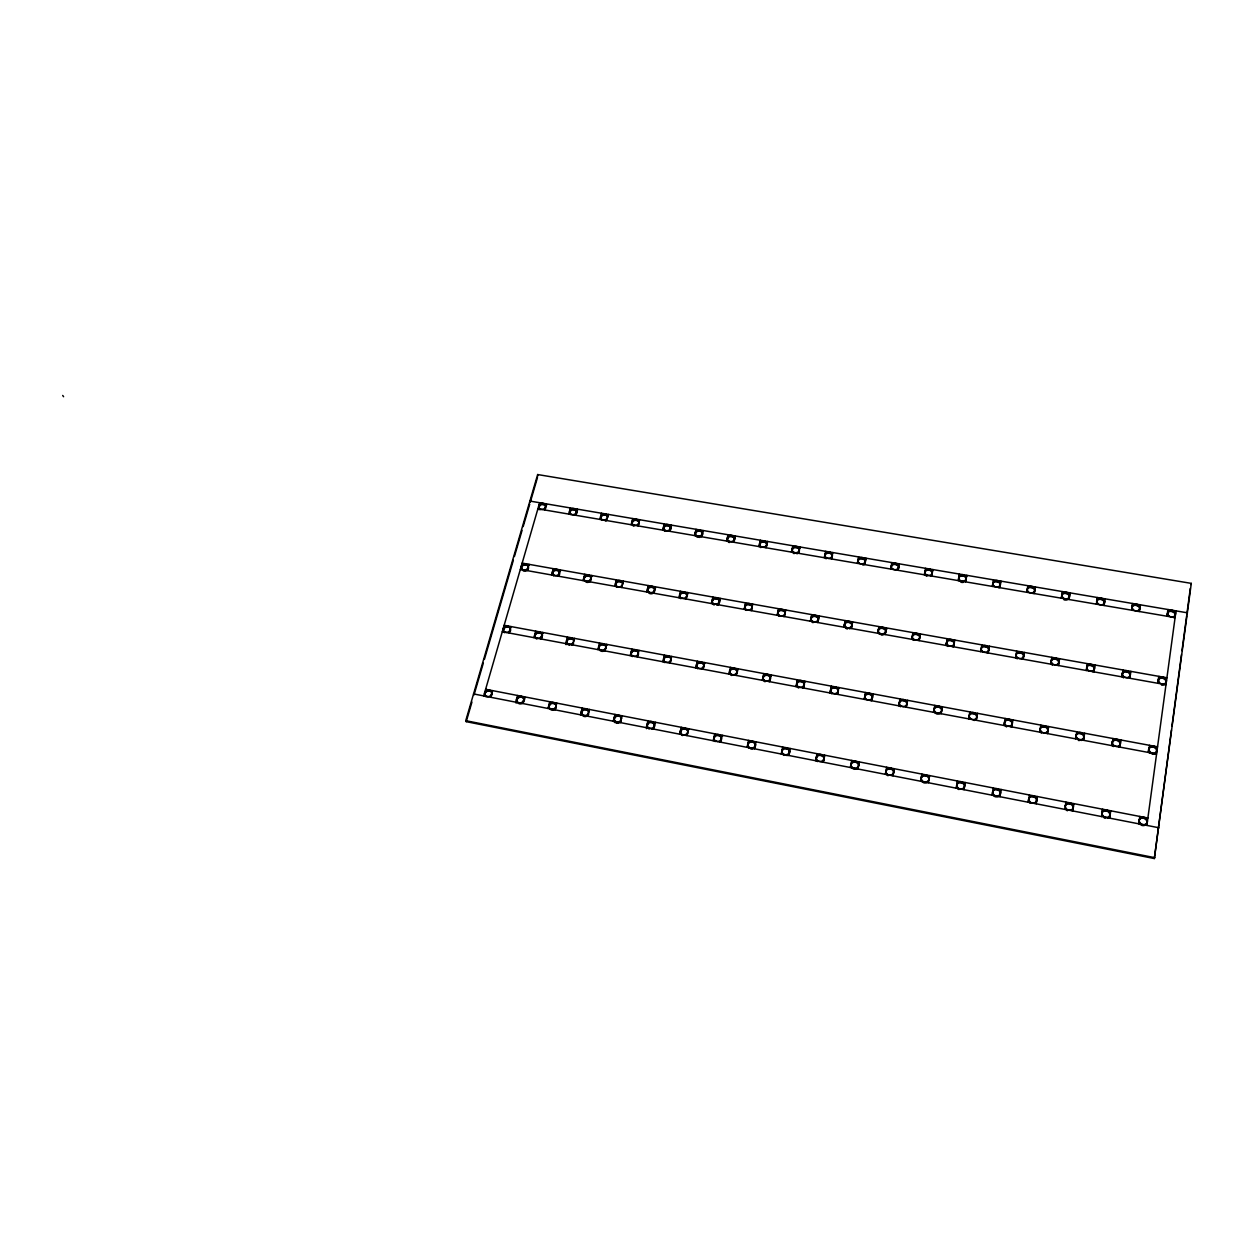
<?xml version="1.0" encoding="UTF-8"?>
<svg xmlns="http://www.w3.org/2000/svg" width="1254" height="1254" viewBox="0 0 1254 1254"><rect width="100%" height="100%" fill="white"/><g stroke="black" fill="none" stroke-linecap="round" stroke-linejoin="round"><path stroke-width="1.5" d="M1154.338 858.551L1191.3 583.376L537.652 474.545L465.751 720.674L466.222 721.661L1154.338 858.551L1171.44 730.016M1171.957 726.144L1181.472 654.588M1181.989 650.716L1186.629 615.918M1190.312 588.251L1186.88 613.974L1187.381 612.814L529.893 501.067L530.27 502.29L537.48 477.555M1156.376 752.964L1156.893 749.108M1165.812 683.461L1166.33 679.605M1174.982 615.902L1175.515 612.046M1146.877 825.414L1176.001 610.886M1148.351 751.679L1148.836 748.105M1158.085 680.938L1158.555 677.473M1167.051 615.761L1167.74 610.729M1138.742 823.815L1139.761 816.432M1148.554 752.463L1149.542 745.315M1158.069 683.32L1159.025 676.392M1167.286 616.278L1168.211 609.554M1109.524 817.232L1110.323 811.73M1119.744 746.349L1120.512 741.004M1129.65 677.646L1130.403 672.473M1109.68 818.141L1110.73 810.789M1119.916 747.118L1120.935 740.001M1129.838 678.273L1130.826 671.376M1139.447 611.529L1140.419 604.836M1101.749 813.83L1102.282 810.162M1111.812 744.86L1112.329 741.318M1121.828 676.251L1122.33 672.802M1131.782 608.033L1132.284 604.694M1101.608 816.573L1102.689 809.222M1111.969 745.628L1113.003 738.528M1122.001 676.878L1123.004 669.981M1131.719 610.212L1132.707 603.519M1072.703 810.037L1073.267 806.385M1083.456 739.562L1083.989 736.035M1093.88 671.251L1094.397 667.818M1103.975 604.992L1104.492 601.669M1072.797 810.93L1073.91 803.626M1083.55 740.33L1084.632 733.245M1093.99 671.878L1095.04 665.012M1104.116 605.494L1105.135 598.832M1075.587 738.104L1076.136 734.562M1064.787 809.379L1065.916 802.074M1075.666 738.857L1076.763 731.787M1086.215 670.482L1087.281 663.632M1096.451 604.193L1097.469 597.531M1036.196 802.921L1036.792 799.284M1047.466 732.853L1048.031 729.326M1058.392 664.918L1058.94 661.501M1036.212 803.798L1037.387 796.541M1047.498 733.59L1048.642 726.552M1058.454 665.529L1059.552 658.695M1069.066 599.506L1070.132 592.891M1028.28 801.369L1028.876 797.748M1050.695 663.538L1051.26 660.137M1061.401 597.719L1061.934 594.427M1028.28 802.246L1029.471 794.989M1039.691 732.132L1040.836 725.094M1050.742 664.15L1051.855 657.331M1061.464 598.205L1062.53 591.59M999.955 796.713L1001.178 789.487M1011.759 726.912L1012.934 719.906M1023.201 659.228L1024.346 652.441M1034.299 593.565L1035.412 586.982M992.086 795.177L993.325 787.967M1003.999 725.455L1005.191 718.464M1015.552 657.864L1016.712 651.077M1026.76 592.28L1027.872 585.712M963.997 789.691L965.266 782.512M976.302 720.282L977.524 713.322M988.23 652.973L989.422 646.233M999.799 587.687L1000.974 581.135M956.191 788.17L957.476 781.007M968.605 718.856L969.859 711.896M980.644 651.625L981.851 644.885M992.322 586.402L993.497 579.865M928.336 782.731L929.653 775.599M941.143 713.714L942.412 706.801M953.542 646.782L954.796 640.073M965.596 581.84L966.803 575.32M920.608 781.226L921.941 774.094M933.509 712.288L934.81 705.375M946.033 645.434L947.287 638.741M958.181 580.571L959.388 574.066M921.126 778.609L921.8 775.05M933.681 711.598L934.324 708.149M946.174 644.869L946.801 641.531M892.973 775.818L894.353 768.733M906.266 707.209L907.598 700.328M919.151 640.637L920.436 633.96M931.659 576.041L932.913 569.567M885.308 774.329L886.703 767.244M898.695 705.783L900.043 698.917M911.689 639.305L912.99 632.643M924.292 574.787L925.562 568.313M857.908 768.984L859.335 761.915M871.671 700.735L873.066 693.901M885.026 634.54L886.374 627.909M897.989 570.304L899.29 563.845M871.953 700.077L872.643 696.66M885.277 633.991L885.951 630.684M898.209 569.865L898.852 566.651M850.306 767.495L851.748 760.441M864.178 699.34L865.573 692.506M877.628 633.223L878.976 626.592M890.685 569.05L892.002 562.607M864.461 698.666L865.511 693.556M877.894 632.674L878.568 629.367M890.92 568.626L891.578 565.413M823.141 762.181L824.615 755.174M837.374 694.324L838.801 687.521M851.184 628.489L852.563 621.89M864.586 564.598L865.934 558.187M823.502 761.397L824.599 756.146M837.703 693.681L838.424 690.28M851.482 627.956L852.171 624.664M864.868 564.175L865.871 559.378M815.602 760.723L817.091 753.701M829.929 692.945L831.371 686.142M843.848 627.188L845.243 620.589M857.344 563.359L858.692 556.948M815.978 759.94L816.715 756.428M830.273 692.286L831.355 687.192M844.161 626.655L844.851 623.363M857.626 562.936L858.645 558.14M788.656 755.457L790.177 748.481M803.344 687.976L804.833 681.204M817.608 622.501L819.034 615.933M831.449 558.939L832.844 552.559M789.079 754.689L789.832 751.193M803.736 687.333L804.472 683.947M817.969 621.984L819.034 617.062L813.642 616.09M831.778 558.532L832.484 555.35M781.179 753.999L782.715 747.023M795.976 686.596L797.45 679.84M810.335 621.2L811.761 614.632M824.27 557.716L825.665 551.337M796.368 685.954L797.481 680.891M810.695 620.683L811.777 615.761M824.599 557.309L825.304 554.127M754.453 748.779L756.021 741.835M769.611 681.674L771.116 674.934M784.299 616.545L785.772 610.008M798.579 553.327L800.005 546.979M754.939 748.027L755.723 744.562M747.039 747.321L748.622 740.393M762.291 680.311L763.811 673.586M777.072 615.259L778.562 608.723M791.446 552.105L792.889 545.772M747.525 746.569L748.716 741.38M762.745 679.684L763.89 674.636M777.511 614.758L778.624 609.867M791.838 551.713L792.92 546.963M720.533 742.149L722.147 735.252M736.129 675.42L737.697 668.727M751.256 610.651L752.776 604.146M765.959 547.747L767.432 541.446M737.807 669.793L737.023 673.132A3.715 3.401 -4.6 0 0 734.499 669.181A3.715 3.401 -4.6 0 0 729.969 671.203A3.715 3.401 -4.6 0 0 731.693 675.498M713.181 740.722L714.796 733.825M728.872 674.056L730.439 667.379M744.092 609.366L745.628 602.876M758.889 546.54L760.363 540.239M713.73 739.97L714.937 734.813M729.373 673.445L730.173 670.106M744.578 608.864L745.722 604.005L750.017 604.773M759.328 546.164L760.065 543.013M686.894 735.581L688.54 728.715M702.914 669.213L704.529 662.551M718.479 604.789L720.047 598.33M733.59 542.23L735.11 535.944M720.172 599.459L719.388 602.688A3.637 3.292 -6.6 0 0 716.927 598.895A3.637 3.292 -6.6 0 0 712.491 600.87A3.637 3.292 -6.6 0 0 714.169 605.008M734.468 540.286L735.22 537.151M679.59 734.154L681.267 727.304M695.719 667.865L697.334 661.219M711.379 603.519L712.946 597.061M726.568 541.023L728.104 534.753M680.201 733.433L681.032 730.016M696.283 667.269L697.506 662.284M711.911 603.033L712.695 599.804M727.069 540.662L728.213 535.96L734.969 537.104M653.522 729.06L655.215 722.241M669.981 663.053L671.627 656.438M685.969 598.973L687.568 592.546M701.488 536.743L703.039 530.489M686.941 596.904L687.741 593.691M702.021 536.383L702.804 533.263M646.28 727.649L647.989 720.831M662.833 661.72L664.495 655.105M678.916 597.719L680.514 591.292M694.512 535.552L696.08 529.313M646.515 728.652L647.801 723.542M663.46 661.14L664.698 656.187M679.496 597.249L680.703 592.437L686.408 593.456M695.077 535.192L696.236 530.52M620.416 722.602L622.156 715.815M637.298 656.955L638.991 650.371M653.695 593.22L655.34 586.809M669.62 531.304L671.219 525.081M670.608 529.392L671.407 526.288L664.51 525.128M613.237 721.207L614.993 714.419M630.213 655.623L631.922 649.055M646.703 591.966L648.349 585.571M662.708 530.128L664.322 523.921M613.958 720.501L614.836 717.116M630.887 655.058L631.734 651.766M647.33 591.512L648.569 586.715L655.56 587.954M663.303 529.768L664.118 526.664M587.577 716.191L589.38 709.435M604.883 650.904L606.622 644.352M621.686 587.499L623.363 581.135M638.004 525.896L639.634 519.72M580.461 714.796L582.264 708.055M597.86 649.588L599.6 643.036M614.742 586.261L616.435 579.897M631.138 524.736L632.784 518.56M581.229 714.122L582.122 710.752M598.581 649.023L599.459 645.747M615.432 585.806L616.702 581.041M631.797 524.391L633.035 519.767M555.02 709.827L556.839 703.118M572.717 644.885L574.504 638.364M589.913 581.825L591.653 575.492M606.622 520.551L608.3 514.391M547.951 708.447L549.785 701.754M565.742 643.584L567.529 637.079M583.032 580.586L584.772 574.269M599.82 519.391L601.512 513.247M548.766 707.789L550.145 702.757L555.271 703.76M566.087 644.666L567.858 638.161L573.862 639.274M583.768 580.147L584.63 576.997M600.525 519.062L601.779 514.453M522.699 703.525L524.58 696.848M540.819 638.929L542.637 632.439M558.406 576.197L560.177 569.896M575.492 515.237L577.216 509.108M524.971 697.867L524.031 701.19A3.668 3.354 -21.9 0 0 519.595 697.287A3.668 3.354 -21.9 0 0 517.98 703.055M541.634 638.38L542.543 635.151M515.692 702.146L517.573 695.484M533.89 637.628L535.724 631.154M551.572 574.975L553.343 568.673M568.736 514.077L570.46 507.964M516.099 703.165L517.98 696.503L522.589 697.396M534.721 637.095L535.63 633.866M552.356 574.536L553.233 571.401M569.488 513.764L570.774 509.171M490.659 697.255L492.571 690.625M509.155 633.019L511.021 626.561M527.135 570.601L528.937 564.331M544.597 509.955L546.352 503.857M483.699 695.907L539.659 502.729M484.687 695.045L486.317 689.418M503.12 631.342L504.218 627.596M521.021 569.52L522.542 564.284M538.389 509.563L540.004 503.936M466.222 721.661L471.943 702.068M483.307 663.147L474.028 694.935L473.573 693.932L1158.79 827.734L1158.304 828.643M484.405 659.4L513.341 560.272M514.422 556.525L522.072 530.348M523.169 526.602L529.721 504.155M1190.798 584.568L1191.3 583.376M541.853 504.249L546.697 505.08M572.749 509.516L577.514 510.315L576.668 513.372A3.511 3.072 -14.7 0 0 572.796 509.767A3.511 3.072 -14.7 0 0 570.304 514.563M603.644 514.767L607.516 515.425M632.612 519.689L638.411 520.676M698.274 530.865L703.196 531.696M760.081 541.383L767.495 542.637M794.848 547.293L800.036 548.17M825.649 552.528L831.543 553.531M860.51 558.453L864.367 559.112M891.406 563.72L897.19 564.708M926.173 569.629L932.757 570.758M958.996 575.21L966.724 576.526M993.764 581.119L1000.723 582.311M1030.459 587.374L1034.315 588.032M1062.201 592.766L1069.787 594.067M1103.833 599.851L1097.093 598.707L1096.592 602.03A3.887 3.354 12.5 0 1 1101.89 599.631A3.887 3.354 12.5 0 1 1103.473 604.898M1134.745 605.102L1139.98 605.995M1169.041 610.949L1175.296 612.015M537.903 508.81L1175.076 617.611M522.166 563.124L1166.91 677.787M524.47 564.629L529.313 565.491M553.39 569.771L560.507 571.04M586.167 575.602L591.935 576.636M616.999 581.104L622.783 582.122M715.329 598.597L719.185 599.287M778.938 609.914L784.722 610.949M845.212 621.718L852.532 623.019M878.897 627.705L886.907 629.132M912.865 633.756L917.74 634.618M948.588 640.12L954.372 641.139M983.293 646.296L987.149 646.97M1017.997 652.456L1021.853 653.146M1054.614 658.977L1058.47 659.667M1088.206 664.965L1094.664 666.109M1124.023 671.329L1129.807 672.363M1159.872 677.709L1166.439 678.884M520.347 569.394L1165.969 684.731M504.155 625.291L1157.552 746.804M504.563 626.373L510.347 627.455M537.292 632.471L543.06 633.536M599.882 644.117L606.905 645.418M632.173 650.121L637.377 651.092M666.25 656.469L670.106 657.19M698.964 662.551L704.748 663.632M731.693 668.648L737.462 669.73M766.335 675.091L771.194 676M799.064 681.188L804.849 682.27M833.706 687.631L838.769 688.571M866.436 693.728L872.988 694.951M903.005 700.531L906.846 701.252M935.719 706.613L941.503 707.695M969.64 712.93L974.217 713.777M1006.225 719.733L1011.382 720.705M1041.588 726.317L1048.313 727.571M1077.719 733.041L1082.954 734.013M1113.913 739.782L1119.195 740.769M1151.297 746.741L1155.749 747.572M502.29 631.734L1156.58 753.967M485.627 689.277L1147.88 818.016M486.066 690.296L491.834 691.409M582.185 708.996L587.954 710.109M614.868 715.344L620.636 716.473M648.224 721.834L655.434 723.244M682.16 728.433L688.728 729.718M716.771 735.173L722.539 736.286M751.365 741.898L755.221 742.65M782.762 748.011L790.208 749.453M818.658 754.986L822.514 755.739M853.269 761.727L859.288 762.887M886.609 768.2L894.243 769.69M923.085 775.301L928.242 776.304M957.084 781.916L965.063 783.468M995.535 789.393L999.61 790.192M1030.145 796.133L1037.074 797.481M1066.668 803.234L1072.436 804.347M1105.119 810.711L1108.975 811.463M1139.729 817.436L1147.41 818.94M614.335 722.351L618.191 723.103M465.751 720.674L1154.809 857.673M62.7 395.449L63.593 396.719M537.652 474.545L537.997 475.783M486.003 696.816A3.652 3.323 -23.8 0 1 487.665 691.079A3.652 3.323 -23.8 0 1 492.038 694.951M504.547 632.706A3.59 3.229 -20.5 0 1 504.343 628.301A3.59 3.229 -20.5 0 1 509.108 627.423A3.59 3.229 -20.5 0 1 510.127 631.687M521.993 569.802A3.543 3.151 -18.1 0 1 523.012 565.538A3.543 3.151 -18.1 0 1 527.699 565.805A3.543 3.151 -18.1 0 1 527.511 570.1M525.928 571.025A3.543 3.151 -18.1 0 1 523.279 570.883M523.67 702.036A3.668 3.354 -21.9 0 1 523.09 702.773M521.476 703.745A3.668 3.354 -21.9 0 1 518.717 703.557M540.035 509.892A3.496 3.057 -16.2 0 1 541.571 504.625A3.496 3.057 -16.2 0 1 545.819 508.121M621.216 721.066A3.699 3.449 -14.6 0 1 620.636 721.802M619.884 722.398A3.699 3.449 -14.6 0 1 614.664 721.16A3.699 3.449 -14.6 0 1 616.639 716.332A3.699 3.449 -14.6 0 1 621.514 718.417M648.193 592.343A3.605 3.245 -10.8 0 1 650.669 587.342A3.605 3.245 -10.8 0 1 654.729 591.151M653.13 593.236A3.605 3.245 -10.8 0 1 648.773 592.985M588.784 713.824A3.684 3.417 -17.3 0 1 587.86 715.407M586.229 716.395A3.684 3.417 -17.3 0 1 583.439 716.206M582.687 715.689A3.684 3.417 -17.3 0 1 583.361 710.25A3.684 3.417 -17.3 0 1 588.753 712.037M616.858 587.28A3.59 3.213 -12.8 0 1 616.263 586.637M615.886 585.884A3.59 3.213 -12.8 0 1 618.316 581.778A3.59 3.213 -12.8 0 1 622.736 583.784M553.735 575.994A3.558 3.166 -16.5 0 1 553.484 571.699A3.558 3.166 -16.5 0 1 558.202 570.836A3.558 3.166 -16.5 0 1 559.284 574.975M558.72 575.68A3.558 3.166 -16.5 0 1 557.999 576.229M606.152 520.676A3.527 3.104 -13.2 0 1 605.306 521.053M601.34 519.861A3.527 3.104 -13.2 0 1 602.939 515.316A3.527 3.104 -13.2 0 1 607.704 517.056M599.428 649.885A3.637 3.307 -14.7 0 1 601.983 644.775A3.637 3.307 -14.7 0 1 606.027 648.694M603.519 651.202A3.637 3.307 -14.7 0 1 600.023 650.544M556.274 707.475A3.668 3.386 -19.8 0 1 555.35 709.059M553.719 710.046A3.668 3.386 -19.8 0 1 550.961 709.858M550.192 709.356A3.668 3.386 -19.8 0 1 550.914 703.949A3.668 3.386 -19.8 0 1 556.259 705.72M649.227 729.044A3.715 3.464 -11.6 0 1 647.566 724.655A3.715 3.464 -11.6 0 1 652.143 722.617A3.715 3.464 -11.6 0 1 654.588 726.646M652.926 728.856A3.715 3.464 -11.6 0 1 652.049 729.248M664.933 662.676A3.668 3.37 -9.9 0 1 664.557 658.146A3.668 3.37 -9.9 0 1 669.432 657.268A3.668 3.37 -9.9 0 1 670.671 661.642M670.106 662.378A3.668 3.37 -9.9 0 1 669.37 662.958M663.774 529.846A3.558 3.151 -9.8 0 1 667.959 525.708A3.558 3.151 -9.8 0 1 669.746 530.865M664.745 531.194A3.558 3.151 -9.8 0 1 664.15 530.583M584.599 580.978A3.574 3.198 -14.7 0 1 585.555 576.683A3.574 3.198 -14.7 0 1 590.321 576.95A3.574 3.198 -14.7 0 1 590.179 581.292M588.612 582.232A3.574 3.198 -14.7 0 1 585.916 582.075M576.323 514.156A3.511 3.072 -14.7 0 1 575.774 514.83M536.853 639.085A3.605 3.26 -18.8 0 1 535.536 634.665A3.605 3.26 -18.8 0 1 540.411 633.16A3.605 3.26 -18.8 0 1 541.728 637.581M541.164 638.302A3.605 3.26 -18.8 0 1 540.427 638.866M632.345 656.594A3.652 3.339 -12.3 0 1 632 652.08A3.652 3.339 -12.3 0 1 636.86 651.202A3.652 3.339 -12.3 0 1 638.051 655.56M573.58 643.521A3.621 3.292 -16.8 0 1 573.031 644.242M572.279 644.822A3.621 3.292 -16.8 0 1 571.416 645.199M569.567 645.308A3.621 3.292 -16.8 0 1 567.576 640.214A3.621 3.292 -16.8 0 1 573.548 640.214M639.054 524.015A3.543 3.119 -11.5 0 1 638.725 524.799M633.944 526.257A3.543 3.119 -11.5 0 1 632.627 525.207M632.251 524.47A3.543 3.119 -11.5 0 1 634.634 520.473A3.543 3.119 -11.5 0 1 639.007 522.401M695.923 536.007A3.574 3.166 -8 0 1 696.769 531.774A3.574 3.166 -8 0 1 701.566 532.009A3.574 3.166 -8 0 1 701.55 536.304M699.998 537.229A3.574 3.166 -8 0 1 699.074 537.386M698.149 537.339A3.574 3.166 -8 0 1 696.519 536.634M760.833 547.622A3.605 3.213 -4.2 0 1 760.551 543.092A3.605 3.213 -4.2 0 1 765.645 542.763A3.605 3.213 -4.2 0 1 765.928 547.293M958.605 578.502A3.762 3.307 6.6 0 1 963.84 576.15A3.762 3.307 6.6 0 1 965.204 581.307M963.621 582.264A3.762 3.307 6.6 0 1 960.752 582.107M959.247 580.978A3.762 3.307 6.6 0 1 958.793 580.21M963.589 788.735A3.966 3.637 16 0 1 962.837 789.362M958.902 789.55A3.966 3.637 16 0 1 956.943 784.628A3.966 3.637 16 0 1 962.163 783.029A3.966 3.637 16 0 1 964.122 787.951M864.962 698.76A3.809 3.48 6 0 1 866.969 694.465A3.809 3.48 6 0 1 871.859 696.001A3.809 3.48 6 0 1 870.715 700.578M922.474 782.073A3.934 3.621 13.7 0 1 921.972 776.931A3.934 3.621 13.7 0 1 927.49 776.649A3.934 3.621 13.7 0 1 927.991 781.791M927.239 782.418A3.934 3.621 13.7 0 1 923.352 782.606M924.794 572.733A3.731 3.292 5 0 1 929.559 570.241A3.731 3.292 5 0 1 931.847 574.802M931.33 575.523A3.731 3.292 5 0 1 930.609 576.088M926.894 576.323A3.731 3.292 5 0 1 926.079 575.852M925.421 575.21A3.731 3.292 5 0 1 924.747 573.595M946.676 644.964A3.809 3.401 8.4 0 1 948.604 640.731A3.809 3.401 8.4 0 1 953.51 642.22A3.809 3.401 8.4 0 1 952.444 646.703M947.82 646.437A3.809 3.401 8.4 0 1 947.146 645.763M858.253 767.307A3.872 3.59 8.4 0 1 857.705 768.075M856.952 768.686A3.872 3.59 8.4 0 1 853.112 768.89M852.265 768.357A3.872 3.59 8.4 0 1 853.504 762.26A3.872 3.59 8.4 0 1 858.567 766.413M891.406 568.705A3.699 3.276 3.2 0 1 895.544 564.425A3.699 3.276 3.2 0 1 897.723 569.786M969.703 719.075A3.903 3.527 12.6 0 1 970.878 713.996A3.903 3.527 12.6 0 1 976.364 715.721A3.903 3.527 12.6 0 1 974.248 720.486M736.694 673.962A3.715 3.401 -4.6 0 1 735.408 675.295M899.431 705.203A3.84 3.496 8.4 0 1 903.711 700.657A3.84 3.496 8.4 0 1 905.968 706.425M900.576 706.723A3.84 3.496 8.4 0 1 899.902 706.018M729.311 542.559A3.59 3.182 -6.1 0 1 727.947 541.477M727.539 540.74A3.59 3.182 -6.1 0 1 730.314 536.555A3.59 3.182 -6.1 0 1 734.546 539.455M763.655 680.577A3.731 3.433 -1.8 0 1 766.57 675.263A3.731 3.433 -1.8 0 1 770.113 680.201M769.564 680.953A3.731 3.433 -1.8 0 1 768.827 681.533M765.097 681.753A3.731 3.433 -1.8 0 1 764.282 681.251M779.032 616.263A3.684 3.323 -2.1 0 1 778.53 611.795A3.684 3.323 -2.1 0 1 783.405 610.917A3.684 3.323 -2.1 0 1 784.769 615.228M784.236 615.949A3.684 3.323 -2.1 0 1 783.515 616.529M817.592 761.586A3.84 3.574 5.3 0 1 817.012 756.773A3.84 3.574 5.3 0 1 822.091 755.88A3.84 3.574 5.3 0 1 823.549 760.535M823 761.303A3.84 3.574 5.3 0 1 822.248 761.915M885.904 771.743A3.903 3.605 11.2 0 1 891.845 769.501A3.903 3.605 11.2 0 1 891.955 775.521M888.083 775.724A3.903 3.605 11.2 0 1 887.221 775.191M886.547 774.47A3.903 3.605 11.2 0 1 885.857 772.683M686.612 597.703A3.621 3.26 -8.7 0 1 685.342 598.989M680.953 598.738A3.621 3.26 -8.7 0 1 680.358 598.095M679.966 597.327A3.621 3.26 -8.7 0 1 682.819 593.064A3.621 3.26 -8.7 0 1 687.02 596.042M981.004 650.246A3.84 3.417 10.2 0 1 986.381 646.954A3.84 3.417 10.2 0 1 987.07 652.895M912.222 637.079A3.778 3.386 6.4 0 1 917.536 634.696A3.778 3.386 6.4 0 1 918.837 639.995M913.508 640.308A3.778 3.386 6.4 0 1 912.395 638.835M782.543 754.156A3.809 3.558 2 0 1 783.358 749.422A3.809 3.558 2 0 1 788.484 749.782A3.809 3.558 2 0 1 788.578 754.579M787.826 755.19A3.809 3.558 2 0 1 786.932 755.598M784.016 755.394A3.809 3.558 2 0 1 783.201 754.861M857.924 562.184A3.684 3.26 1.4 0 1 862.266 558.751A3.684 3.26 1.4 0 1 864.899 563.375M863.661 564.661A3.684 3.26 1.4 0 1 862.815 565.037M792.732 552.544A3.637 3.229 -2.4 0 1 795.538 547.512A3.637 3.229 -2.4 0 1 799.017 552.136M798.484 552.842A3.637 3.229 -2.4 0 1 796.917 553.782M794.143 553.641A3.637 3.229 -2.4 0 1 793.359 553.171M717.805 604.789A3.637 3.292 -6.6 0 1 716.943 605.165M832.123 556.933A3.652 3.245 -0.5 0 1 831.308 558.453M826.151 558.782A3.652 3.245 -0.5 0 1 825.508 558.14M825.085 557.387A3.652 3.245 -0.5 0 1 827.812 553.155A3.652 3.245 -0.5 0 1 832.186 556.086M715.266 741.6A3.762 3.511 -5 0 1 714.811 736.866A3.762 3.511 -5 0 1 719.812 735.988A3.762 3.511 -5 0 1 721.144 740.55M720.58 741.318A3.762 3.511 -5 0 1 719.827 741.913M687.803 731.239A3.746 3.496 -8.4 0 1 682.333 734.578A3.746 3.496 -8.4 0 1 682.082 728.511A3.746 3.496 -8.4 0 1 687.803 731.239A3.746 3.496 -8.4 0 0 682.693 729.279A3.746 3.496 -8.4 0 0 681.094 734.342M687.897 733.135A3.746 3.496 -8.4 0 1 687.553 733.998M682.505 735.549A3.746 3.496 -8.4 0 1 681.721 735.048M745.048 608.958A3.652 3.307 -4.4 0 1 748.34 604.585A3.652 3.307 -4.4 0 1 752.118 608.519M751.789 609.334A3.652 3.307 -4.4 0 1 751.256 610.055M746.083 610.369A3.652 3.307 -4.4 0 1 745.472 609.726M796.682 685.17A3.762 3.449 0.9 0 1 801.165 681.58A3.762 3.449 0.9 0 1 803.798 686.487M803.25 687.239A3.762 3.449 0.9 0 1 802.513 687.835M798.751 688.038A3.762 3.449 0.9 0 1 796.87 686.048M697.788 668.821A3.684 3.386 -7.3 0 1 697.365 664.259A3.684 3.386 -7.3 0 1 702.271 663.382A3.684 3.386 -7.3 0 1 703.557 667.786M702.992 668.523A3.684 3.386 -7.3 0 1 702.256 669.103M941.315 712.162A3.872 3.511 10.6 0 1 940.782 712.915M940.045 713.526A3.872 3.511 10.6 0 1 936.189 713.73M935.343 713.212A3.872 3.511 10.6 0 1 934.653 712.523M934.183 711.692A3.872 3.511 10.6 0 1 937.443 707.068A3.872 3.511 10.6 0 1 941.613 711.284M811.62 621.545A3.699 3.339 0.1 0 1 814.442 616.357A3.699 3.339 0.1 0 1 818.016 621.169M813.062 622.689A3.699 3.339 0.1 0 1 812.247 622.203M749.093 748.199A3.778 3.543 -1.5 0 1 748.81 743.214A3.778 3.543 -1.5 0 1 754.156 742.932A3.778 3.543 -1.5 0 1 754.438 747.917M752.792 748.92A3.778 3.543 -1.5 0 1 750.832 749.03M1174.308 616.999A3.95 3.386 15 0 1 1173.587 617.595M1167.286 614.977A3.95 3.386 15 0 1 1171.628 611.388A3.95 3.386 15 0 1 1174.794 616.247M879.493 634.226A3.762 3.37 4.4 0 1 879.054 629.445A3.762 3.37 4.4 0 1 884.352 629.132A3.762 3.37 4.4 0 1 884.775 633.913M883.177 634.885A3.762 3.37 4.4 0 1 881.249 634.994M845.086 627.533A3.731 3.354 2.3 0 1 846.356 622.721A3.731 3.354 2.3 0 1 851.576 624.304A3.731 3.354 2.3 0 1 849.397 628.85M847.469 628.959A3.731 3.354 2.3 0 1 845.729 628.191M830.587 691.487A3.778 3.464 3.5 0 1 835.07 687.882A3.778 3.464 3.5 0 1 837.75 692.835M837.202 693.587A3.778 3.464 3.5 0 1 836.465 694.183M831.872 693.885A3.778 3.464 3.5 0 1 830.775 692.38M1065.289 805.742A4.075 3.668 21.2 0 1 1071.48 804.676A4.075 3.668 21.2 0 1 1071.418 810.57M1067.42 810.758A4.075 3.668 21.2 0 1 1066.511 810.209M1065.775 809.457A4.075 3.668 21.2 0 1 1065.257 808.579M1076.12 738.198A4.013 3.558 17.6 0 1 1078.299 733.637A4.013 3.558 17.6 0 1 1083.472 735.941A4.013 3.558 17.6 0 1 1081.293 740.487M1079.255 740.597A4.013 3.558 17.6 0 1 1078.252 740.283M1040.224 728.746A3.966 3.558 16.1 0 1 1045.867 727.398A3.966 3.558 16.1 0 1 1046.949 732.744M1041.4 733.041A3.966 3.558 16.1 0 1 1040.193 731.49M1000.018 794.958A3.997 3.652 17.9 0 1 999.469 795.741M998.733 796.368A3.997 3.652 17.9 0 1 996.805 796.964M995.77 796.886A3.997 3.652 17.9 0 1 994.767 796.556M993.889 796.024A3.997 3.652 17.9 0 1 992.431 793.468M992.463 792.512A3.997 3.652 17.9 0 1 996.993 789.675A3.997 3.652 17.9 0 1 1000.3 794.048M1122.361 676.329A3.981 3.48 16.1 0 1 1126.5 671.768A3.981 3.48 16.1 0 1 1129.133 677.552M1123.6 677.85A3.981 3.48 16.1 0 1 1122.863 677.16M1112.079 744.03A4.044 3.574 19 0 1 1117.565 740.581A4.044 3.574 19 0 1 1118.474 746.867M1113.599 746.538A4.044 3.574 19 0 1 1112.862 745.817M992.886 586.026A3.793 3.323 8.3 0 1 994.751 581.903A3.793 3.323 8.3 0 1 999.642 583.329A3.793 3.323 8.3 0 1 998.639 587.703M1096.842 603.77A3.887 3.354 12.5 0 1 1096.592 602.908M1102.015 815.758A4.123 3.684 22.5 0 1 1104.225 811.04A4.123 3.684 22.5 0 1 1109.524 813.454A4.123 3.684 22.5 0 1 1107.313 818.172M1105.229 818.266A4.123 3.684 22.5 0 1 1104.21 817.953M1033.782 593.001A3.809 3.339 9.8 0 1 1033.061 593.581M1027.026 591.042A3.809 3.339 9.8 0 1 1031.352 587.515A3.809 3.339 9.8 0 1 1034.284 592.28M1139.071 820.116A4.17 3.699 23.6 0 1 1144.871 818.737A4.17 3.699 23.6 0 1 1146.125 824.364M1145.372 825.007A4.17 3.699 23.6 0 1 1141.312 825.195M1140.388 824.63A4.17 3.699 23.6 0 1 1139.087 823M1028.562 800.522A4.044 3.668 19.7 0 1 1034.127 797.027A4.044 3.668 19.7 0 1 1034.926 803.438M1030.051 803.077A4.044 3.668 19.7 0 1 1028.813 801.478M1132.064 609.789A3.919 3.37 13.8 0 1 1133.835 605.572A3.919 3.37 13.8 0 1 1138.914 607.046A3.919 3.37 13.8 0 1 1138.021 611.513M1148.883 751.789A4.091 3.59 20.2 0 1 1151.689 747.023A4.091 3.59 20.2 0 1 1156.611 750.754A4.091 3.59 20.2 0 1 1152.097 754.218M1150.169 753.372A4.091 3.59 20.2 0 1 1149.416 752.635M1068.988 598.205A3.84 3.354 11.2 0 1 1068.486 598.926M1067.765 599.522A3.84 3.354 11.2 0 1 1065.931 600.086M1064.928 600.023A3.84 3.354 11.2 0 1 1063.956 599.741M1061.903 597.813A3.84 3.354 11.2 0 1 1064.991 593.361A3.84 3.354 11.2 0 1 1069.254 597.359M1086.654 667.285A3.95 3.464 14.8 0 1 1092.657 666.219A3.95 3.464 14.8 0 1 1092.626 671.752M1050.962 662.739A3.903 3.449 13.4 0 1 1056.354 659.416A3.903 3.449 13.4 0 1 1057.153 665.419M1052.419 665.137A3.903 3.449 13.4 0 1 1051.714 664.448M1022.684 658.538A3.872 3.433 11.8 0 1 1021.963 659.134M1017.26 658.852A3.872 3.433 11.8 0 1 1016.571 658.162M1015.834 656.469A3.872 3.433 11.8 0 1 1020.254 652.864A3.872 3.433 11.8 0 1 1023.217 657.786M1011.257 726.082A3.934 3.543 14.5 0 1 1010.52 726.693M1006.633 726.897A3.934 3.543 14.5 0 1 1004.626 722.116A3.934 3.543 14.5 0 1 1009.784 720.533A3.934 3.543 14.5 0 1 1011.79 725.314M1158.367 682.772A4.013 3.48 17.3 0 1 1162.489 678.179A4.013 3.48 17.3 0 1 1165.201 683.994M1164.48 684.59A4.013 3.48 17.3 0 1 1161.549 685.107M487.179 696.581A3.652 3.339 -23.8 0 0 491.615 692.192A3.652 3.339 -23.8 0 0 485.596 691.017A3.652 3.339 -23.8 0 0 487.179 696.581M505.723 632.377A3.605 3.245 -20.5 0 0 510.096 628.082A3.605 3.245 -20.5 0 0 504.139 626.984A3.605 3.245 -20.5 0 0 505.723 632.377M523.749 569.99A3.543 3.151 -18.1 0 0 528.028 565.82A3.543 3.151 -18.1 0 0 522.166 564.786A3.543 3.151 -18.1 0 0 523.749 569.99M519.203 702.836A3.668 3.354 -21.9 0 0 523.639 698.415A3.668 3.354 -21.9 0 0 517.573 697.24A3.668 3.354 -21.9 0 0 519.203 702.836M540.411 509.14A3.496 3.057 -16.2 0 0 545.584 506.099A3.496 3.057 -16.2 0 0 540.38 503.779A3.496 3.057 -16.2 0 0 540.411 509.14M615.933 721.599A3.715 3.449 -14.6 0 0 621.388 718.307A3.715 3.449 -14.6 0 0 615.777 715.626A3.715 3.449 -14.6 0 0 615.933 721.599M649.321 592.327A3.605 3.245 -10.8 0 0 654.619 589.161A3.605 3.245 -10.8 0 0 649.133 586.7A3.605 3.245 -10.8 0 0 649.321 592.327M584.019 715.501A3.699 3.417 -17.3 0 0 588.455 711.034A3.699 3.417 -17.3 0 0 582.279 709.842A3.699 3.417 -17.3 0 0 584.019 715.501M617.344 586.606A3.59 3.213 -12.8 0 0 622.627 583.471A3.59 3.213 -12.8 0 0 617.203 581.01A3.59 3.213 -12.8 0 0 617.344 586.606M554.127 575.32A3.558 3.166 -16.5 0 0 559.394 572.2A3.558 3.166 -16.5 0 0 554.08 569.771A3.558 3.166 -16.5 0 0 554.127 575.32M602.375 519.705A3.527 3.104 -13.2 0 0 607.563 516.648A3.527 3.104 -13.2 0 0 602.249 514.312A3.527 3.104 -13.2 0 0 602.375 519.705M600.494 649.964A3.637 3.323 -14.7 0 0 605.854 646.75A3.637 3.323 -14.7 0 0 600.368 644.195A3.637 3.323 -14.7 0 0 600.494 649.964M551.478 709.137A3.684 3.386 -19.7 0 0 555.914 704.701A3.684 3.386 -19.7 0 0 549.801 703.51A3.684 3.386 -19.7 0 0 551.478 709.137M648.992 728.057A3.731 3.464 -11.6 0 0 654.463 724.749A3.731 3.464 -11.6 0 0 648.804 722.038A3.731 3.464 -11.6 0 0 648.992 728.057M665.513 662.112A3.668 3.37 -9.9 0 0 670.906 658.867A3.668 3.37 -9.9 0 0 665.294 656.265A3.668 3.37 -9.9 0 0 665.513 662.112M665.294 530.458A3.558 3.151 -9.8 0 0 670.514 527.37A3.558 3.151 -9.8 0 0 665.09 525.003A3.558 3.151 -9.8 0 0 665.294 530.458M585.618 580.947A3.574 3.198 -14.7 0 0 590.885 577.812A3.574 3.198 -14.7 0 0 585.508 575.367A3.574 3.198 -14.7 0 0 585.618 580.947M571.275 514.406A3.511 3.088 -14.7 0 0 576.464 511.35A3.511 3.088 -14.7 0 0 571.197 509.03A3.511 3.088 -14.7 0 0 571.275 514.406M537.355 638.286A3.605 3.26 -18.8 0 0 541.712 633.975A3.605 3.26 -18.8 0 0 535.724 632.862A3.605 3.26 -18.8 0 0 537.355 638.286M632.878 656.014A3.652 3.339 -12.4 0 0 638.255 652.785A3.652 3.339 -12.4 0 0 632.706 650.199A3.652 3.339 -12.4 0 0 632.878 656.014M568.36 643.96A3.621 3.292 -16.8 0 0 573.721 640.763A3.621 3.292 -16.8 0 0 568.281 638.223A3.621 3.292 -16.8 0 0 568.36 643.96M633.725 525.065A3.543 3.135 -11.5 0 0 638.913 521.993A3.543 3.135 -11.5 0 0 633.552 519.626A3.543 3.135 -11.5 0 0 633.725 525.065M697.13 535.897A3.574 3.166 -8 0 0 702.35 532.793A3.574 3.166 -8 0 0 696.863 530.395A3.574 3.166 -8 0 0 697.13 535.897M761.539 546.885A3.621 3.213 -4.3 0 0 766.758 543.75A3.621 3.213 -4.3 0 0 761.178 541.336A3.621 3.213 -4.3 0 0 761.539 546.885M960.109 580.461A3.762 3.307 6.6 0 0 966.191 578.58A3.762 3.307 6.6 0 0 961.16 574.818A3.762 3.307 6.6 0 0 960.109 580.461M957.523 787.34A3.966 3.637 15.9 0 0 964.326 787.01A3.966 3.637 15.9 0 0 960.345 781.681A3.966 3.637 15.9 0 0 957.523 787.34M866.153 699.23A3.809 3.48 6 0 0 872.376 697.318A3.809 3.48 6 0 0 867.345 693.305A3.809 3.48 6 0 0 866.153 699.23M921.941 780.396A3.934 3.621 13.7 0 0 928.697 780.051A3.934 3.621 13.7 0 0 924.778 774.768A3.934 3.621 13.7 0 0 921.941 780.396M926.22 574.677A3.731 3.292 4.9 0 0 932.286 572.796A3.731 3.292 4.9 0 0 927.317 569.065A3.731 3.292 4.9 0 0 926.22 574.677M947.993 645.324A3.825 3.417 8.3 0 0 954.169 643.427A3.825 3.417 8.3 0 0 949.074 639.524A3.825 3.417 8.3 0 0 947.993 645.324M852.312 767.401A3.872 3.59 8.3 0 0 858.629 765.442A3.872 3.59 8.3 0 0 853.551 761.288A3.872 3.59 8.3 0 0 852.312 767.401M892.597 568.94A3.715 3.276 3.2 0 0 898.632 567.074A3.715 3.276 3.2 0 0 893.726 563.359A3.715 3.276 3.2 0 0 892.597 568.94M969.922 718.04A3.903 3.527 12.6 0 0 976.631 717.68A3.903 3.527 12.6 0 0 972.681 712.538A3.903 3.527 12.6 0 0 969.922 718.04M731.584 674.448A3.715 3.417 -4.6 0 0 736.991 671.172A3.715 3.417 -4.6 0 0 731.27 668.554A3.715 3.417 -4.6 0 0 731.584 674.448M900.685 705.688A3.84 3.496 8.4 0 0 906.924 703.76A3.84 3.496 8.4 0 0 901.845 699.732A3.84 3.496 8.4 0 0 900.685 705.688M729.201 541.367A3.59 3.182 -6.1 0 0 734.436 538.248A3.59 3.182 -6.1 0 0 728.903 535.85A3.59 3.182 -6.1 0 0 729.201 541.367M764.219 680.201A3.731 3.433 -1.9 0 0 770.364 678.304A3.731 3.433 -1.9 0 0 765.536 674.37A3.731 3.433 -1.9 0 0 764.219 680.201M778.985 615.15A3.684 3.323 -2.1 0 0 785.035 613.284A3.684 3.323 -2.1 0 0 780.27 609.491A3.684 3.323 -2.1 0 0 778.985 615.15M817.592 760.614A3.84 3.574 5.2 0 0 823.878 758.67A3.84 3.574 5.2 0 0 818.862 754.547A3.84 3.574 5.2 0 0 817.592 760.614M886.641 773.514A3.903 3.605 11.1 0 0 893.35 773.169A3.903 3.605 11.1 0 0 889.509 767.918A3.903 3.605 11.1 0 0 886.641 773.514M681.549 598.08A3.621 3.26 -8.8 0 0 686.847 594.913A3.621 3.26 -8.8 0 0 681.314 592.421A3.621 3.26 -8.8 0 0 681.549 598.08M981.929 650.842A3.856 3.433 10.1 0 0 988.544 650.45A3.856 3.433 10.1 0 0 984.641 645.496A3.856 3.433 10.1 0 0 981.929 650.842M913.649 639.195A3.793 3.401 6.4 0 0 919.793 637.298A3.793 3.401 6.4 0 0 914.762 633.411A3.793 3.401 6.4 0 0 913.649 639.195M783.154 753.889A3.809 3.558 1.9 0 0 789.424 751.961A3.809 3.558 1.9 0 0 784.471 747.854A3.809 3.558 1.9 0 0 783.154 753.889M859.241 563.234A3.684 3.26 1.4 0 0 865.26 561.384A3.684 3.26 1.4 0 0 860.416 557.685A3.684 3.26 1.4 0 0 859.241 563.234M793.327 551.979A3.637 3.229 -2.4 0 0 799.3 550.145A3.637 3.229 -2.4 0 0 794.566 546.493A3.637 3.229 -2.4 0 0 793.327 551.979M714.043 603.879A3.637 3.292 -6.6 0 0 719.341 600.697A3.637 3.292 -6.6 0 0 713.745 598.189A3.637 3.292 -6.6 0 0 714.043 603.879M826.151 557.591A3.652 3.245 -0.5 0 0 832.154 555.741A3.652 3.245 -0.5 0 0 827.358 552.073A3.652 3.245 -0.5 0 0 826.151 557.591M715.94 741.13A3.762 3.527 -5 0 0 721.426 737.775A3.762 3.527 -5 0 0 715.642 735.048A3.762 3.527 -5 0 0 715.94 741.13M746.788 609.726A3.668 3.307 -4.4 0 0 752.102 606.528A3.668 3.307 -4.4 0 0 746.443 604.005A3.668 3.307 -4.4 0 0 746.788 609.726M797.92 686.487A3.762 3.449 0.8 0 0 804.096 684.59A3.762 3.449 0.8 0 0 799.19 680.624A3.762 3.449 0.8 0 0 797.92 686.487M698.415 668.257A3.699 3.386 -7.3 0 0 703.808 664.996A3.699 3.386 -7.3 0 0 698.149 662.394A3.699 3.386 -7.3 0 0 698.415 668.257M934.826 711.488A3.872 3.511 10.6 0 0 941.488 711.128A3.872 3.511 10.6 0 0 937.6 706.018A3.872 3.511 10.6 0 0 934.826 711.488M812.247 621.091A3.715 3.339 0.1 0 0 818.329 619.21A3.715 3.339 0.1 0 0 813.485 615.4A3.715 3.339 0.1 0 0 812.247 621.091M748.999 747.227A3.793 3.543 -1.5 0 0 755.237 745.299A3.793 3.543 -1.5 0 0 750.362 741.224A3.793 3.543 -1.5 0 0 748.999 747.227M1168.571 615.495A3.95 3.386 14.9 0 0 1175.296 615.087A3.95 3.386 14.9 0 0 1171.079 610.165A3.95 3.386 14.9 0 0 1168.571 615.495M879.571 633.113A3.762 3.386 4.4 0 0 885.7 631.217A3.762 3.386 4.4 0 0 880.731 627.361A3.762 3.386 4.4 0 0 879.571 633.113M845.776 627.078A3.731 3.37 2.3 0 0 851.874 625.197A3.731 3.37 2.3 0 0 846.967 621.357A3.731 3.37 2.3 0 0 845.776 627.078M831.888 692.835A3.793 3.464 3.5 0 0 838.095 690.923A3.793 3.464 3.5 0 0 833.126 686.941A3.793 3.464 3.5 0 0 831.888 692.835M1066.135 808.532A4.091 3.684 21.1 0 0 1073.063 808.203A4.091 3.684 21.1 0 0 1068.863 802.779A4.091 3.684 21.1 0 0 1066.135 808.532M1076.982 738.042A4.013 3.574 17.6 0 0 1083.817 737.681A4.013 3.574 17.6 0 0 1079.663 732.446A4.013 3.574 17.6 0 0 1076.982 738.042M1041.008 731.317A3.981 3.558 16.1 0 0 1047.795 730.957A3.981 3.558 16.1 0 0 1043.704 725.752A3.981 3.558 16.1 0 0 1041.008 731.317M993.419 794.346A4.013 3.652 17.9 0 0 1000.269 794.017A4.013 3.652 17.9 0 0 996.209 788.656A4.013 3.652 17.9 0 0 993.419 794.346M1123.302 676.078A3.981 3.48 16.1 0 0 1130.073 675.702A3.981 3.48 16.1 0 0 1125.888 670.624A3.981 3.48 16.1 0 0 1123.302 676.078M1113.286 744.813A4.06 3.574 19 0 0 1120.151 744.453A4.06 3.574 19 0 0 1115.919 739.186A4.06 3.574 19 0 0 1113.286 744.813M994.281 586.292A3.793 3.323 8.2 0 0 1000.379 584.411A3.793 3.323 8.2 0 0 995.284 580.618A3.793 3.323 8.2 0 0 994.281 586.292M1097.72 603.409A3.887 3.37 12.5 0 0 1104.366 603.002A3.887 3.37 12.5 0 0 1100.291 598.127A3.887 3.37 12.5 0 0 1097.72 603.409M1102.956 815.727A4.123 3.684 22.4 0 0 1109.931 815.382A4.123 3.684 22.4 0 0 1105.652 809.927A4.123 3.684 22.4 0 0 1102.956 815.727M1028.029 591.512A3.825 3.339 9.7 0 0 1034.581 591.104A3.825 3.339 9.7 0 0 1030.647 586.292A3.825 3.339 9.7 0 0 1028.029 591.512M1140.09 822.969A4.17 3.699 23.6 0 0 1147.112 822.64A4.17 3.699 23.6 0 0 1142.755 817.153A4.17 3.699 23.6 0 0 1140.09 822.969M1029.628 801.416A4.044 3.668 19.6 0 0 1036.509 801.071A4.044 3.668 19.6 0 0 1032.371 795.694A4.044 3.668 19.6 0 0 1029.628 801.416M1133.005 609.428A3.919 3.37 13.8 0 0 1139.682 609.021A3.919 3.37 13.8 0 0 1135.544 604.114A3.919 3.37 13.8 0 0 1133.005 609.428M1149.887 751.648A4.091 3.59 20.2 0 0 1156.799 751.287A4.091 3.59 20.2 0 0 1152.489 745.989A4.091 3.59 20.2 0 0 1149.887 751.648M1062.734 597.437A3.856 3.354 11.2 0 0 1069.333 597.029A3.856 3.354 11.2 0 0 1065.32 592.186A3.856 3.354 11.2 0 0 1062.734 597.437M1087.516 669.683A3.95 3.464 14.8 0 0 1094.24 669.307A3.95 3.464 14.8 0 0 1090.134 664.259A3.95 3.464 14.8 0 0 1087.516 669.683M1052.028 663.35A3.919 3.449 13.4 0 0 1058.721 662.974A3.919 3.449 13.4 0 0 1054.677 657.958A3.919 3.449 13.4 0 0 1052.028 663.35M1016.837 657.065A3.887 3.433 11.8 0 0 1023.483 656.688A3.887 3.433 11.8 0 0 1019.518 651.704A3.887 3.433 11.8 0 0 1016.837 657.065M1005.316 724.655A3.95 3.543 14.4 0 0 1012.056 724.295A3.95 3.543 14.4 0 0 1008.044 719.122A3.95 3.543 14.4 0 0 1005.316 724.655M1159.37 682.521A4.028 3.496 17.3 0 0 1166.189 682.145A4.028 3.496 17.3 0 0 1161.925 677.035A4.028 3.496 17.3 0 0 1159.37 682.521"/></g></svg>
